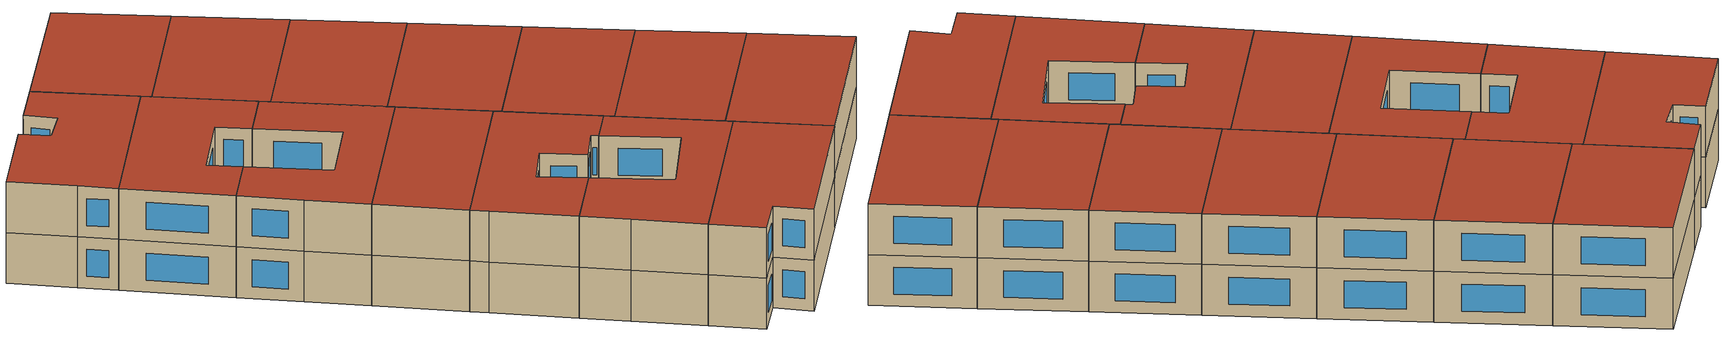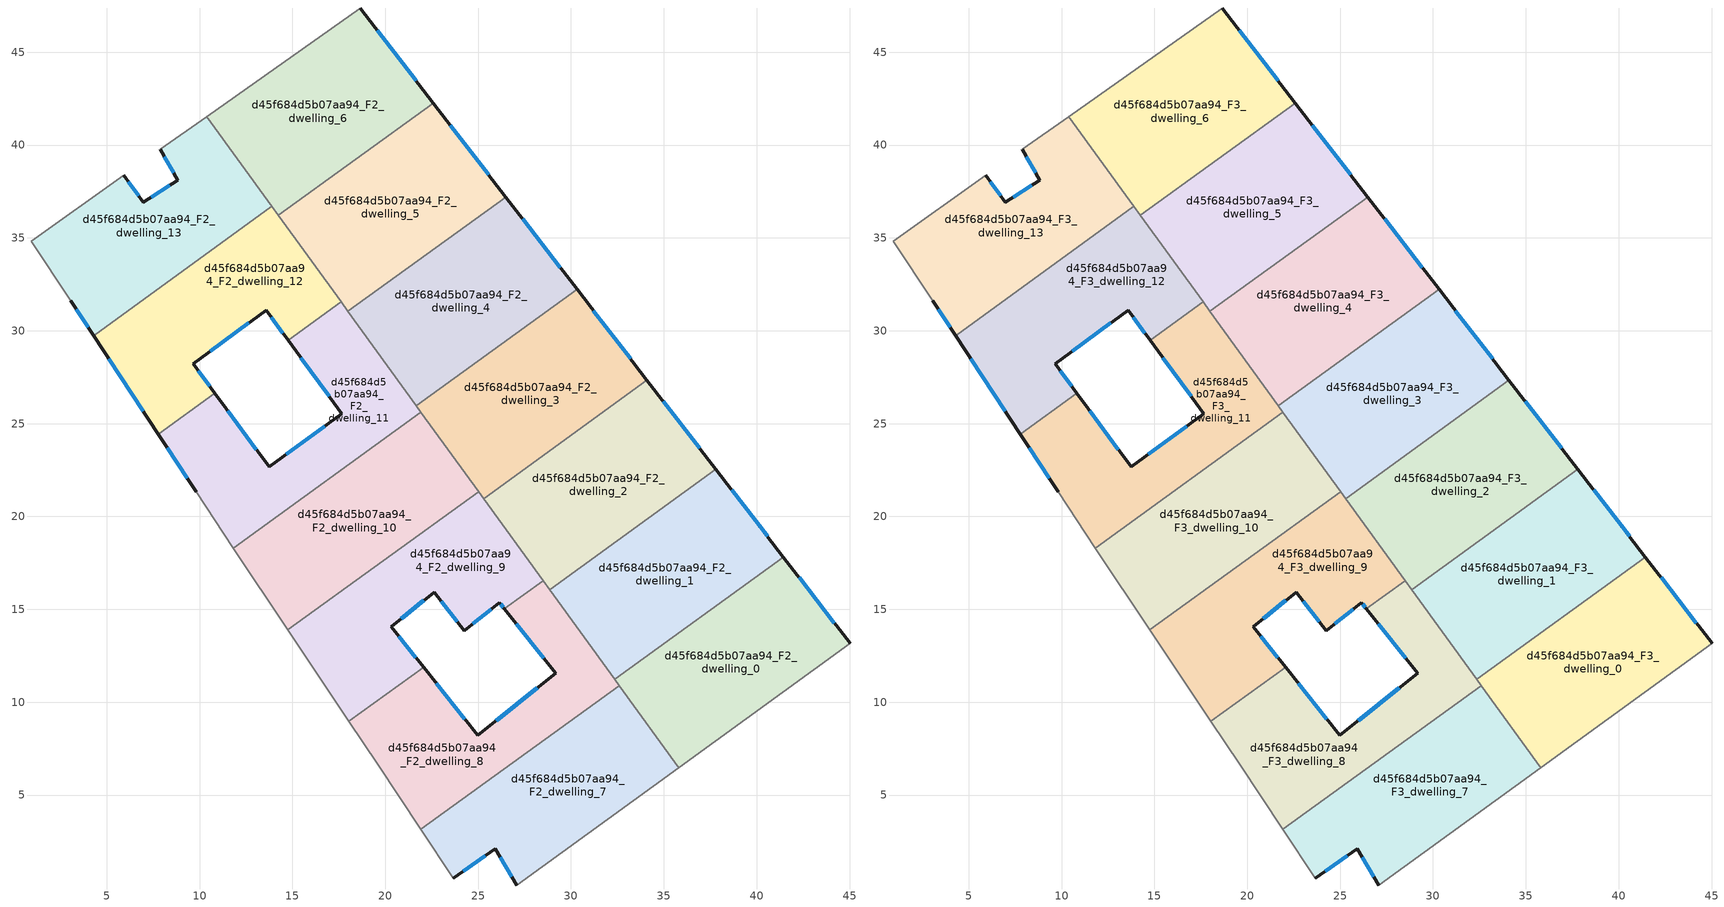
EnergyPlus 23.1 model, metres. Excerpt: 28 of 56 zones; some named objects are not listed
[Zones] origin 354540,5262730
d45f684d5b07aa94_F2_dwelling_0
 floor to d45f684d5b07aa94_F1_dwelling_0 (EU_floor_Construction): 41.44,17.82 45.03,13.16 35.79,6.47 32.35,11.23 z6
 wall outside (EU_wall_Construction): 45.03,13.16 41.44,17.82 z6:9
 wall to d45f684d5b07aa94_F2_dwelling_1 (EU_wall_Construction): 41.44,17.82 32.35,11.23 z6:9
 wall adiabatic (EU_wall_Construction): 35.79,6.47 45.03,13.16 z6:9
 wall to d45f684d5b07aa94_F2_dwelling_7 (EU_wall_Construction): 32.59,10.89 35.79,6.47 z6:9
 wall to d45f684d5b07aa94_F2_dwelling_8 (EU_wall_Construction): 32.35,11.23 32.59,10.89 z6:9
 window (EU_Window_Construction): 44.19,14.26 42.29,16.72 z6.7:8.3
d45f684d5b07aa94_F2_dwelling_1
 floor to d45f684d5b07aa94_F1_dwelling_1 (EU_floor_Construction): 37.8,22.54 41.44,17.82 32.35,11.23 28.85,16.06 z6
 wall outside (EU_wall_Construction): 41.44,17.82 37.8,22.54 z6:9
 wall to d45f684d5b07aa94_F2_dwelling_2 (EU_wall_Construction): 37.8,22.54 28.85,16.06 z6:9
 wall to d45f684d5b07aa94_F2_dwelling_8 (EU_wall_Construction): 28.85,16.06 32.35,11.23 z6:9
 window (EU_Window_Construction): 40.59,18.92 38.65,21.43 z6.7:8.3
d45f684d5b07aa94_F2_dwelling_10
 floor to d45f684d5b07aa94_F1_dwelling_10 (EU_floor_Construction): 21.92,25.61 25.02,21.34 14.75,13.89 11.82,18.29 z6
 wall to d45f684d5b07aa94_F2_dwelling_9 (EU_wall_Construction): 14.75,13.89 25.02,21.34 z6:9
 wall adiabatic (EU_wall_Construction): 11.82,18.29 14.75,13.89 z6:9
 wall to d45f684d5b07aa94_F2_dwelling_11 (EU_wall_Construction): 21.92,25.61 11.82,18.29 z6:9
 wall to d45f684d5b07aa94_F2_dwelling_3 (EU_wall_Construction): 25.02,21.34 21.92,25.61 z6:9
d45f684d5b07aa94_F2_dwelling_11
 floor to d45f684d5b07aa94_F1_dwelling_11 (EU_floor_Construction): 17.62,31.55 21.92,25.61 11.82,18.29 9.81,21.32 7.78,24.42 10.83,26.63 13.74,22.67 17.67,25.54 14.77,29.49 z6
 wall outside (EU_wall_Construction): 14.77,29.49 17.67,25.54 13.74,22.67 10.83,26.63 / 7.78,24.42 9.81,21.32 z6:9
 wall to d45f684d5b07aa94_F2_dwelling_12 (EU_wall_Construction): 17.62,31.55 14.77,29.49 / 10.83,26.63 7.78,24.42 z6:9
 wall adiabatic (EU_wall_Construction): 9.81,21.32 11.82,18.29 z6:9
 wall to d45f684d5b07aa94_F2_dwelling_4 (EU_wall_Construction): 21.67,25.96 17.99,31.04 z6:9
 wall to d45f684d5b07aa94_F2_dwelling_3 (EU_wall_Construction): 21.92,25.61 21.67,25.96 z6:9
 wall to d45f684d5b07aa94_F2_dwelling_5 (EU_wall_Construction): 17.99,31.04 17.62,31.55 z6:9
 window (EU_Window_Construction): 13.06,23.6 11.51,25.7 / 16.75,24.87 14.66,23.35 / 15.45,28.56 16.99,26.47 / 8.26,23.69 9.33,22.05 z6.7:8.3
d45f684d5b07aa94_F2_dwelling_12
 floor to d45f684d5b07aa94_F1_dwelling_12 (EU_floor_Construction): 13.9,36.69 17.62,31.55 14.77,29.49 13.58,31.1 9.65,28.23 10.83,26.63 7.78,24.42 4.3,29.74 z6
 wall outside (EU_wall_Construction): 10.83,26.63 9.65,28.23 13.58,31.1 14.77,29.49 / 4.3,29.74 7.78,24.42 z6:9
 wall to d45f684d5b07aa94_F2_dwelling_13 (EU_wall_Construction): 13.9,36.69 4.3,29.74 z6:9
 wall to d45f684d5b07aa94_F2_dwelling_5 (EU_wall_Construction): 17.62,31.55 14.24,36.22 z6:9
 wall to d45f684d5b07aa94_F2_dwelling_6 (EU_wall_Construction): 14.24,36.22 13.9,36.69 z6:9
 window (EU_Window_Construction): 13.86,30.72 14.49,29.87 / 10.57,28.91 12.66,30.43 / 10.55,27.01 9.93,27.86 / 5.12,28.49 6.96,25.67 z6.7:8.3
d45f684d5b07aa94_F2_dwelling_13
 floor to d45f684d5b07aa94_F1_dwelling_13 (EU_floor_Construction): 10.39,41.53 13.9,36.69 4.3,29.74 3.07,31.61 0.94,34.82 5.92,38.37 6.96,36.92 8.82,38.12 7.89,39.76 z6
 wall outside (EU_wall_Construction): 7.89,39.76 8.82,38.12 6.96,36.92 5.92,38.37 / 3.07,31.61 4.3,29.74 z6:9
 wall adiabatic (EU_wall_Construction): 10.39,41.53 7.89,39.76 / 5.92,38.37 0.94,34.82 3.07,31.61 z6:9
 wall to d45f684d5b07aa94_F2_dwelling_6 (EU_wall_Construction): 13.9,36.69 10.39,41.53 z6:9
 window (EU_Window_Construction): 6.71,37.26 6.17,38.03 / 8.38,37.83 7.39,37.2 / 8.11,39.38 8.6,38.5 / 3.36,31.17 4.01,30.18 z6.7:8.3
d45f684d5b07aa94_F2_dwelling_2
 floor to d45f684d5b07aa94_F1_dwelling_2 (EU_floor_Construction): 34.09,27.34 37.8,22.54 28.85,16.06 25.29,20.97 z6
 wall outside (EU_wall_Construction): 37.8,22.54 34.09,27.34 z6:9
 wall to d45f684d5b07aa94_F2_dwelling_3 (EU_wall_Construction): 34.09,27.34 25.29,20.97 z6:9
 wall to d45f684d5b07aa94_F2_dwelling_9 (EU_wall_Construction): 25.29,20.97 28.5,16.54 z6:9
 wall to d45f684d5b07aa94_F2_dwelling_8 (EU_wall_Construction): 28.5,16.54 28.85,16.06 z6:9
 window (EU_Window_Construction): 36.93,23.67 34.96,26.22 z6.7:8.3
d45f684d5b07aa94_F2_dwelling_3
 floor to d45f684d5b07aa94_F1_dwelling_3 (EU_floor_Construction): 30.33,32.23 34.09,27.34 25.29,20.97 21.67,25.96 z6
 wall outside (EU_wall_Construction): 34.09,27.34 30.33,32.23 z6:9
 wall to d45f684d5b07aa94_F2_dwelling_4 (EU_wall_Construction): 30.33,32.23 21.67,25.96 z6:9
 wall to d45f684d5b07aa94_F2_dwelling_9 (EU_wall_Construction): 25.02,21.34 25.29,20.97 z6:9
 window (EU_Window_Construction): 33.21,28.49 31.21,31.08 z6.7:8.3
d45f684d5b07aa94_F2_dwelling_4
 floor to d45f684d5b07aa94_F1_dwelling_4 (EU_floor_Construction): 26.49,37.2 30.33,32.23 21.67,25.96 17.99,31.04 z6
 wall outside (EU_wall_Construction): 30.33,32.23 26.49,37.2 z6:9
 wall to d45f684d5b07aa94_F2_dwelling_5 (EU_wall_Construction): 26.49,37.2 17.99,31.04 z6:9
 window (EU_Window_Construction): 29.42,33.4 27.39,36.03 z6.7:8.3
d45f684d5b07aa94_F2_dwelling_5
 floor to d45f684d5b07aa94_F1_dwelling_5 (EU_floor_Construction): 22.59,42.26 26.49,37.2 17.99,31.04 14.24,36.22 z6
 wall outside (EU_wall_Construction): 26.49,37.2 22.59,42.26 z6:9
 wall to d45f684d5b07aa94_F2_dwelling_6 (EU_wall_Construction): 22.59,42.26 14.24,36.22 z6:9
 window (EU_Window_Construction): 25.57,38.39 23.5,41.07 z6.7:8.3
d45f684d5b07aa94_F2_dwelling_6
 floor to d45f684d5b07aa94_F1_dwelling_6 (EU_floor_Construction): 18.64,47.38 22.59,42.26 14.24,36.22 10.39,41.53 z6
 wall outside (EU_wall_Construction): 22.59,42.26 18.64,47.38 z6:9
 wall adiabatic (EU_wall_Construction): 18.64,47.38 10.39,41.53 z6:9
 window (EU_Window_Construction): 21.66,43.46 19.57,46.18 z6.7:8.3
d45f684d5b07aa94_F2_dwelling_7
 floor to d45f684d5b07aa94_F1_dwelling_7 (EU_floor_Construction): 32.59,10.89 35.79,6.47 27.07,0.16 25.92,2.1 23.66,0.52 21.91,3.16 z6
 wall outside (EU_wall_Construction): 23.66,0.52 25.92,2.1 27.07,0.16 z6:9
 wall adiabatic (EU_wall_Construction): 27.07,0.16 35.79,6.47 / 21.91,3.16 23.66,0.52 z6:9
 wall to d45f684d5b07aa94_F2_dwelling_8 (EU_wall_Construction): 32.59,10.89 21.91,3.16 z6:9
 window (EU_Window_Construction): 26.19,1.64 26.8,0.61 / 24.19,0.89 25.39,1.73 z6.7:8.3
d45f684d5b07aa94_F2_dwelling_8
 floor to d45f684d5b07aa94_F1_dwelling_8 (EU_floor_Construction): 28.5,16.54 32.59,10.89 21.91,3.16 19.6,6.65 18.05,8.96 22.06,11.88 24.98,8.22 29.18,11.56 26.41,15.03 z6
 wall outside (EU_wall_Construction): 26.41,15.03 29.18,11.56 24.98,8.22 22.06,11.88 z6:9
 wall to d45f684d5b07aa94_F2_dwelling_9 (EU_wall_Construction): 28.5,16.54 26.41,15.03 / 22.06,11.88 18.05,8.96 z6:9
 wall adiabatic (EU_wall_Construction): 18.05,8.96 19.6,6.65 21.91,3.16 z6:9
 window (EU_Window_Construction): 24.29,9.08 22.75,11.02 / 28.19,10.77 25.96,9.01 / 27.06,14.21 28.53,12.37 z6.7:8.3
d45f684d5b07aa94_F2_dwelling_9
 floor to d45f684d5b07aa94_F1_dwelling_9 (EU_floor_Construction): 25.02,21.34 28.5,16.54 26.41,15.03 26.15,15.36 24.26,13.86 22.63,15.91 20.31,14.07 22.06,11.88 18.05,8.96 15.34,13 14.75,13.89 z6
 wall outside (EU_wall_Construction): 22.06,11.88 20.31,14.07 22.63,15.91 24.26,13.86 26.15,15.36 26.41,15.03 z6:9
 wall adiabatic (EU_wall_Construction): 14.75,13.89 15.34,13 18.05,8.96 z6:9
 window (EU_Window_Construction): 26.21,15.28 26.35,15.1 / 24.7,14.21 25.7,15 / 23.01,15.43 23.87,14.34 / 20.86,14.5 22.08,15.48 / 21.65,12.39 20.72,13.55 z6.7:8.3
d45f684d5b07aa94_F3_dwelling_0
 floor to d45f684d5b07aa94_F2_dwelling_0 (EU_floor_Construction): 41.44,17.82 45.03,13.16 35.79,6.47 32.35,11.23 z9
 wall outside (EU_wall_Construction): 45.03,13.16 41.44,17.82 z9:12
 wall to d45f684d5b07aa94_F3_dwelling_1 (EU_wall_Construction): 41.44,17.82 32.35,11.23 z9:12
 wall adiabatic (EU_wall_Construction): 35.79,6.47 45.03,13.16 z9:12
 wall to d45f684d5b07aa94_F3_dwelling_7 (EU_wall_Construction): 32.59,10.89 35.79,6.47 z9:12
 wall to d45f684d5b07aa94_F3_dwelling_8 (EU_wall_Construction): 32.35,11.23 32.59,10.89 z9:12
 window (EU_Window_Construction): 44.19,14.26 42.29,16.72 z9.7:11.3
 roof outside (EU_roof_Construction): 45.03,13.16 41.44,17.82 32.35,11.23 35.79,6.47 z12
d45f684d5b07aa94_F3_dwelling_1
 floor to d45f684d5b07aa94_F2_dwelling_1 (EU_floor_Construction): 37.8,22.54 41.44,17.82 32.35,11.23 28.85,16.06 z9
 wall outside (EU_wall_Construction): 41.44,17.82 37.8,22.54 z9:12
 wall to d45f684d5b07aa94_F3_dwelling_2 (EU_wall_Construction): 37.8,22.54 28.85,16.06 z9:12
 wall to d45f684d5b07aa94_F3_dwelling_8 (EU_wall_Construction): 28.85,16.06 32.35,11.23 z9:12
 window (EU_Window_Construction): 40.59,18.92 38.65,21.43 z9.7:11.3
 roof outside (EU_roof_Construction): 41.44,17.82 37.8,22.54 28.85,16.06 32.35,11.23 z12
d45f684d5b07aa94_F3_dwelling_10
 floor to d45f684d5b07aa94_F2_dwelling_10 (EU_floor_Construction): 21.92,25.61 25.02,21.34 14.75,13.89 11.82,18.29 z9
 wall to d45f684d5b07aa94_F3_dwelling_9 (EU_wall_Construction): 14.75,13.89 25.02,21.34 z9:12
 wall adiabatic (EU_wall_Construction): 11.82,18.29 14.75,13.89 z9:12
 wall to d45f684d5b07aa94_F3_dwelling_11 (EU_wall_Construction): 21.92,25.61 11.82,18.29 z9:12
 wall to d45f684d5b07aa94_F3_dwelling_3 (EU_wall_Construction): 25.02,21.34 21.92,25.61 z9:12
 roof outside (EU_roof_Construction): 25.02,21.34 21.92,25.61 11.82,18.29 14.75,13.89 z12
d45f684d5b07aa94_F3_dwelling_11
 floor to d45f684d5b07aa94_F2_dwelling_11 (EU_floor_Construction): 17.62,31.55 21.92,25.61 11.82,18.29 9.81,21.32 7.78,24.42 10.83,26.63 13.74,22.67 17.67,25.54 14.77,29.49 z9
 wall outside (EU_wall_Construction): 14.77,29.49 17.67,25.54 13.74,22.67 10.83,26.63 / 7.78,24.42 9.81,21.32 z9:12
 wall to d45f684d5b07aa94_F3_dwelling_12 (EU_wall_Construction): 17.62,31.55 14.77,29.49 / 10.83,26.63 7.78,24.42 z9:12
 wall adiabatic (EU_wall_Construction): 9.81,21.32 11.82,18.29 z9:12
 wall to d45f684d5b07aa94_F3_dwelling_4 (EU_wall_Construction): 21.67,25.96 17.99,31.04 z9:12
 wall to d45f684d5b07aa94_F3_dwelling_3 (EU_wall_Construction): 21.92,25.61 21.67,25.96 z9:12
 wall to d45f684d5b07aa94_F3_dwelling_5 (EU_wall_Construction): 17.99,31.04 17.62,31.55 z9:12
 window (EU_Window_Construction): 13.06,23.6 11.51,25.7 / 16.75,24.87 14.66,23.35 / 15.45,28.56 16.99,26.47 / 8.26,23.69 9.33,22.05 z9.7:11.3
 roof outside (EU_roof_Construction): 21.92,25.61 17.62,31.55 14.77,29.49 17.67,25.54 13.74,22.67 10.83,26.63 7.78,24.42 9.81,21.32 11.82,18.29 z12
d45f684d5b07aa94_F3_dwelling_12
 floor to d45f684d5b07aa94_F2_dwelling_12 (EU_floor_Construction): 13.9,36.69 17.62,31.55 14.77,29.49 13.58,31.1 9.65,28.23 10.83,26.63 7.78,24.42 4.3,29.74 z9
 wall outside (EU_wall_Construction): 10.83,26.63 9.65,28.23 13.58,31.1 14.77,29.49 / 4.3,29.74 7.78,24.42 z9:12
 wall to d45f684d5b07aa94_F3_dwelling_13 (EU_wall_Construction): 13.9,36.69 4.3,29.74 z9:12
 wall to d45f684d5b07aa94_F3_dwelling_5 (EU_wall_Construction): 17.62,31.55 14.24,36.22 z9:12
 wall to d45f684d5b07aa94_F3_dwelling_6 (EU_wall_Construction): 14.24,36.22 13.9,36.69 z9:12
 window (EU_Window_Construction): 13.86,30.72 14.49,29.87 / 10.57,28.91 12.66,30.43 / 10.55,27.01 9.93,27.86 / 5.12,28.49 6.96,25.67 z9.7:11.3
 roof outside (EU_roof_Construction): 14.77,29.49 17.62,31.55 13.9,36.69 4.3,29.74 7.78,24.42 10.83,26.63 9.65,28.23 13.58,31.1 z12
d45f684d5b07aa94_F3_dwelling_13
 floor to d45f684d5b07aa94_F2_dwelling_13 (EU_floor_Construction): 10.39,41.53 13.9,36.69 4.3,29.74 3.07,31.61 0.94,34.82 5.92,38.37 6.96,36.92 8.82,38.12 7.89,39.76 z9
 wall outside (EU_wall_Construction): 7.89,39.76 8.82,38.12 6.96,36.92 5.92,38.37 / 3.07,31.61 4.3,29.74 z9:12
 wall adiabatic (EU_wall_Construction): 10.39,41.53 7.89,39.76 / 5.92,38.37 0.94,34.82 3.07,31.61 z9:12
 wall to d45f684d5b07aa94_F3_dwelling_6 (EU_wall_Construction): 13.9,36.69 10.39,41.53 z9:12
 window (EU_Window_Construction): 6.71,37.26 6.17,38.03 / 8.38,37.83 7.39,37.2 / 8.11,39.38 8.6,38.5 / 3.36,31.17 4.01,30.18 z9.7:11.3
 roof outside (EU_roof_Construction): 13.9,36.69 10.39,41.53 7.89,39.76 8.82,38.12 6.96,36.92 5.92,38.37 0.94,34.82 3.07,31.61 4.3,29.74 z12
d45f684d5b07aa94_F3_dwelling_2
 floor to d45f684d5b07aa94_F2_dwelling_2 (EU_floor_Construction): 34.09,27.34 37.8,22.54 28.85,16.06 25.29,20.97 z9
 wall outside (EU_wall_Construction): 37.8,22.54 34.09,27.34 z9:12
 wall to d45f684d5b07aa94_F3_dwelling_3 (EU_wall_Construction): 34.09,27.34 25.29,20.97 z9:12
 wall to d45f684d5b07aa94_F3_dwelling_9 (EU_wall_Construction): 25.29,20.97 28.5,16.54 z9:12
 wall to d45f684d5b07aa94_F3_dwelling_8 (EU_wall_Construction): 28.5,16.54 28.85,16.06 z9:12
 window (EU_Window_Construction): 36.93,23.67 34.96,26.22 z9.7:11.3
 roof outside (EU_roof_Construction): 37.8,22.54 34.09,27.34 25.29,20.97 28.85,16.06 z12
d45f684d5b07aa94_F3_dwelling_3
 floor to d45f684d5b07aa94_F2_dwelling_3 (EU_floor_Construction): 30.33,32.23 34.09,27.34 25.29,20.97 21.67,25.96 z9
 wall outside (EU_wall_Construction): 34.09,27.34 30.33,32.23 z9:12
 wall to d45f684d5b07aa94_F3_dwelling_4 (EU_wall_Construction): 30.33,32.23 21.67,25.96 z9:12
 wall to d45f684d5b07aa94_F3_dwelling_9 (EU_wall_Construction): 25.02,21.34 25.29,20.97 z9:12
 window (EU_Window_Construction): 33.21,28.49 31.21,31.08 z9.7:11.3
 roof outside (EU_roof_Construction): 34.09,27.34 30.33,32.23 21.67,25.96 25.29,20.97 z12
d45f684d5b07aa94_F3_dwelling_4
 floor to d45f684d5b07aa94_F2_dwelling_4 (EU_floor_Construction): 26.49,37.2 30.33,32.23 21.67,25.96 17.99,31.04 z9
 wall outside (EU_wall_Construction): 30.33,32.23 26.49,37.2 z9:12
 wall to d45f684d5b07aa94_F3_dwelling_5 (EU_wall_Construction): 26.49,37.2 17.99,31.04 z9:12
 window (EU_Window_Construction): 29.42,33.4 27.39,36.03 z9.7:11.3
 roof outside (EU_roof_Construction): 30.33,32.23 26.49,37.2 17.99,31.04 21.67,25.96 z12
d45f684d5b07aa94_F3_dwelling_5
 floor to d45f684d5b07aa94_F2_dwelling_5 (EU_floor_Construction): 22.59,42.26 26.49,37.2 17.99,31.04 14.24,36.22 z9
 wall outside (EU_wall_Construction): 26.49,37.2 22.59,42.26 z9:12
 wall to d45f684d5b07aa94_F3_dwelling_6 (EU_wall_Construction): 22.59,42.26 14.24,36.22 z9:12
 window (EU_Window_Construction): 25.57,38.39 23.5,41.07 z9.7:11.3
 roof outside (EU_roof_Construction): 26.49,37.2 22.59,42.26 14.24,36.22 17.99,31.04 z12
d45f684d5b07aa94_F3_dwelling_6
 floor to d45f684d5b07aa94_F2_dwelling_6 (EU_floor_Construction): 18.64,47.38 22.59,42.26 14.24,36.22 10.39,41.53 z9
 wall outside (EU_wall_Construction): 22.59,42.26 18.64,47.38 z9:12
 wall adiabatic (EU_wall_Construction): 18.64,47.38 10.39,41.53 z9:12
 window (EU_Window_Construction): 21.66,43.46 19.57,46.18 z9.7:11.3
 roof outside (EU_roof_Construction): 22.59,42.26 18.64,47.38 10.39,41.53 14.24,36.22 z12
d45f684d5b07aa94_F3_dwelling_7
 floor to d45f684d5b07aa94_F2_dwelling_7 (EU_floor_Construction): 32.59,10.89 35.79,6.47 27.07,0.16 25.92,2.1 23.66,0.52 21.91,3.16 z9
 wall outside (EU_wall_Construction): 23.66,0.52 25.92,2.1 27.07,0.16 z9:12
 wall adiabatic (EU_wall_Construction): 27.07,0.16 35.79,6.47 / 21.91,3.16 23.66,0.52 z9:12
 wall to d45f684d5b07aa94_F3_dwelling_8 (EU_wall_Construction): 32.59,10.89 21.91,3.16 z9:12
 window (EU_Window_Construction): 26.19,1.64 26.8,0.61 / 24.19,0.89 25.39,1.73 z9.7:11.3
 roof outside (EU_roof_Construction): 35.79,6.47 32.59,10.89 21.91,3.16 23.66,0.52 25.92,2.1 27.07,0.16 z12
d45f684d5b07aa94_F3_dwelling_8
 floor to d45f684d5b07aa94_F2_dwelling_8 (EU_floor_Construction): 28.5,16.54 32.59,10.89 21.91,3.16 19.6,6.65 18.05,8.96 22.06,11.88 24.98,8.22 29.18,11.56 26.41,15.03 z9
 wall outside (EU_wall_Construction): 26.41,15.03 29.18,11.56 24.98,8.22 22.06,11.88 z9:12
 wall to d45f684d5b07aa94_F3_dwelling_9 (EU_wall_Construction): 28.5,16.54 26.41,15.03 / 22.06,11.88 18.05,8.96 z9:12
 wall adiabatic (EU_wall_Construction): 18.05,8.96 19.6,6.65 21.91,3.16 z9:12
 window (EU_Window_Construction): 24.29,9.08 22.75,11.02 / 28.19,10.77 25.96,9.01 / 27.06,14.21 28.53,12.37 z9.7:11.3
 roof outside (EU_roof_Construction): 32.59,10.89 28.5,16.54 26.41,15.03 29.18,11.56 24.98,8.22 22.06,11.88 18.05,8.96 19.6,6.65 21.91,3.16 z12
d45f684d5b07aa94_F3_dwelling_9
 floor to d45f684d5b07aa94_F2_dwelling_9 (EU_floor_Construction): 25.02,21.34 28.5,16.54 26.41,15.03 26.15,15.36 24.26,13.86 22.63,15.91 20.31,14.07 22.06,11.88 18.05,8.96 15.34,13 14.75,13.89 z9
 wall outside (EU_wall_Construction): 22.06,11.88 20.31,14.07 22.63,15.91 24.26,13.86 26.15,15.36 26.41,15.03 z9:12
 wall adiabatic (EU_wall_Construction): 14.75,13.89 15.34,13 18.05,8.96 z9:12
 window (EU_Window_Construction): 26.21,15.28 26.35,15.1 / 24.7,14.21 25.7,15 / 23.01,15.43 23.87,14.34 / 20.86,14.5 22.08,15.48 / 21.65,12.39 20.72,13.55 z9.7:11.3
 roof outside (EU_roof_Construction): 26.41,15.03 28.5,16.54 25.02,21.34 14.75,13.89 15.34,13 18.05,8.96 22.06,11.88 20.31,14.07 22.63,15.91 24.26,13.86 26.15,15.36 z12
[Building]
EU S2 Campaign: North Axis=0; Terrain=City; Solar Distribution=FullExterior
[Site:Location]
Budapest.Ferenc.Liszt.Intl.AP: Latitude=47.437; Longitude=19.256; Time Zone=1; Elevation=185
[SizingPeriod:WeatherFileDays]
AnnualSizingPeriod: Begin Month=1; Begin Day of Month=1; End Month=12; End Day of Month=31; Day of Week for Start Day=Monday; Use Weather File Daylight Saving Period=No; Use Weather File Rain and Snow Indicators=No
[MATERIAL]
EU_InternalMass_Material: Roughness=MediumRough; Thickness=0.1; Conductivity=1; Density=1800; Specific Heat=900; Thermal Absorptance=0.9; Solar Absorptance=0.7; Visible Absorptance=0.7
[MATERIAL:NOMASS] Roughness=MediumRough; Thermal Absorptance=0.9; Solar Absorptance=0.7; Visible Absorptance=0.7
Name | Thermal Resistance
EU_wall_NoMass | 0.832559
EU_roof_NoMass | 1.39638
EU_floor_NoMass | 0.872794
[WINDOWMATERIAL:SIMPLEGLAZINGSYSTEM]
EU_Window_SimpleGlazing: UFactor=2.79869; Solar Heat Gain Coefficient=0.75; Visible Transmittance=0.75
[CONSTRUCTION]
EU_wall_Construction: EU_wall_NoMass
EU_roof_Construction: EU_roof_NoMass
EU_floor_Construction: EU_floor_NoMass
EU_Window_Construction: EU_Window_SimpleGlazing
EU_InternalMass_Construction: EU_InternalMass_Material
[ZONE] Type=1; Multiplier=1; Ceiling Height=autocalculate; Floor Area=autocalculate; Part of Total Floor Area=Yes
Name | Volume
d45f684d5b07aa94_F2_dwelling_0; d45f684d5b07aa94_F3_dwelling_0; d45f684d5b07aa94_F2_dwelling_4; d45f684d5b07aa94_F3_dwelling_4 | 199.387
d45f684d5b07aa94_F2_dwelling_1; d45f684d5b07aa94_F3_dwelling_1 | 199.411
d45f684d5b07aa94_F2_dwelling_10; d45f684d5b07aa94_F3_dwelling_10 | 199.433
d45f684d5b07aa94_F2_dwelling_11; d45f684d5b07aa94_F3_dwelling_11 | 199.389
d45f684d5b07aa94_F2_dwelling_12; d45f684d5b07aa94_F3_dwelling_12; d45f684d5b07aa94_F2_dwelling_13; d45f684d5b07aa94_F3_dwelling_13 | 199.399
d45f684d5b07aa94_F2_dwelling_2; d45f684d5b07aa94_F3_dwelling_2 | 199.4
d45f684d5b07aa94_F2_dwelling_3; d45f684d5b07aa94_F3_dwelling_3 | 199.394
d45f684d5b07aa94_F2_dwelling_5; d45f684d5b07aa94_F3_dwelling_5 | 199.382
d45f684d5b07aa94_F2_dwelling_6; d45f684d5b07aa94_F3_dwelling_6 | 199.41
d45f684d5b07aa94_F2_dwelling_7; d45f684d5b07aa94_F3_dwelling_7 | 199.397
d45f684d5b07aa94_F2_dwelling_8; d45f684d5b07aa94_F3_dwelling_8 | 199.412
d45f684d5b07aa94_F2_dwelling_9; d45f684d5b07aa94_F3_dwelling_9 | 199.393
[INTERNALMASS] Construction=EU_InternalMass_Construction
Name | Zone or ZoneList | Surface Area
d45f684d5b07aa94_F2_dwelling_0_EU_InternalMass | d45f684d5b07aa94_F2_dwelling_0 | 66.4622
d45f684d5b07aa94_F2_dwelling_1_EU_InternalMass | d45f684d5b07aa94_F2_dwelling_1 | 66.4704
d45f684d5b07aa94_F2_dwelling_2_EU_InternalMass | d45f684d5b07aa94_F2_dwelling_2 | 66.4665
d45f684d5b07aa94_F2_dwelling_3_EU_InternalMass | d45f684d5b07aa94_F2_dwelling_3 | 66.4646
d45f684d5b07aa94_F2_dwelling_4_EU_InternalMass | d45f684d5b07aa94_F2_dwelling_4 | 66.4626
d45f684d5b07aa94_F2_dwelling_5_EU_InternalMass | d45f684d5b07aa94_F2_dwelling_5 | 66.4608
d45f684d5b07aa94_F2_dwelling_6_EU_InternalMass | d45f684d5b07aa94_F2_dwelling_6 | 66.4697
d45f684d5b07aa94_F2_dwelling_7_EU_InternalMass | d45f684d5b07aa94_F2_dwelling_7 | 66.4658
d45f684d5b07aa94_F2_dwelling_8_EU_InternalMass | d45f684d5b07aa94_F2_dwelling_8 | 66.4706
d45f684d5b07aa94_F2_dwelling_9_EU_InternalMass | d45f684d5b07aa94_F2_dwelling_9 | 66.4646
d45f684d5b07aa94_F2_dwelling_10_EU_InternalMass | d45f684d5b07aa94_F2_dwelling_10 | 66.4775
d45f684d5b07aa94_F2_dwelling_11_EU_InternalMass | d45f684d5b07aa94_F2_dwelling_11 | 66.463
d45f684d5b07aa94_F2_dwelling_12_EU_InternalMass | d45f684d5b07aa94_F2_dwelling_12 | 66.4663
d45f684d5b07aa94_F2_dwelling_13_EU_InternalMass | d45f684d5b07aa94_F2_dwelling_13 | 66.4664
d45f684d5b07aa94_F3_dwelling_0_EU_InternalMass | d45f684d5b07aa94_F3_dwelling_0 | 66.4622
d45f684d5b07aa94_F3_dwelling_1_EU_InternalMass | d45f684d5b07aa94_F3_dwelling_1 | 66.4704
d45f684d5b07aa94_F3_dwelling_2_EU_InternalMass | d45f684d5b07aa94_F3_dwelling_2 | 66.4665
d45f684d5b07aa94_F3_dwelling_3_EU_InternalMass | d45f684d5b07aa94_F3_dwelling_3 | 66.4646
d45f684d5b07aa94_F3_dwelling_4_EU_InternalMass | d45f684d5b07aa94_F3_dwelling_4 | 66.4626
d45f684d5b07aa94_F3_dwelling_5_EU_InternalMass | d45f684d5b07aa94_F3_dwelling_5 | 66.4608
d45f684d5b07aa94_F3_dwelling_6_EU_InternalMass | d45f684d5b07aa94_F3_dwelling_6 | 66.4697
d45f684d5b07aa94_F3_dwelling_7_EU_InternalMass | d45f684d5b07aa94_F3_dwelling_7 | 66.4658
d45f684d5b07aa94_F3_dwelling_8_EU_InternalMass | d45f684d5b07aa94_F3_dwelling_8 | 66.4706
d45f684d5b07aa94_F3_dwelling_9_EU_InternalMass | d45f684d5b07aa94_F3_dwelling_9 | 66.4646
d45f684d5b07aa94_F3_dwelling_10_EU_InternalMass | d45f684d5b07aa94_F3_dwelling_10 | 66.4775
d45f684d5b07aa94_F3_dwelling_11_EU_InternalMass | d45f684d5b07aa94_F3_dwelling_11 | 66.463
d45f684d5b07aa94_F3_dwelling_12_EU_InternalMass | d45f684d5b07aa94_F3_dwelling_12 | 66.4663
d45f684d5b07aa94_F3_dwelling_13_EU_InternalMass | d45f684d5b07aa94_F3_dwelling_13 | 66.4664
[OTHEREQUIPMENT] Fuel Type=Electricity; Design Level Calculation Method=Watts/Area; Power per Zone Floor Area=1; Fraction Latent=0; Fraction Radiant=0; Fraction Lost=0; Carbon Dioxide Generation Rate=0; EndUse Subcategory=EU_Step8_InternalGains
Name | Zone or ZoneList or Space or SpaceList | Schedule
EU_Step8_InternalGain_d45f684d5b07aa94_F2_dwelling_0_f000 | d45f684d5b07aa94_F2_dwelling_0 | EU_Step8_GainSchedule_d45f684d5b07aa94_F2_dwelling_0_f000
EU_Step8_InternalGain_d45f684d5b07aa94_F2_dwelling_1_f000 | d45f684d5b07aa94_F2_dwelling_1 | EU_Step8_GainSchedule_d45f684d5b07aa94_F2_dwelling_1_f000
EU_Step8_InternalGain_d45f684d5b07aa94_F2_dwelling_2_f000 | d45f684d5b07aa94_F2_dwelling_2 | EU_Step8_GainSchedule_d45f684d5b07aa94_F2_dwelling_2_f000
EU_Step8_InternalGain_d45f684d5b07aa94_F2_dwelling_3_f000 | d45f684d5b07aa94_F2_dwelling_3 | EU_Step8_GainSchedule_d45f684d5b07aa94_F2_dwelling_3_f000
EU_Step8_InternalGain_d45f684d5b07aa94_F2_dwelling_4_f000 | d45f684d5b07aa94_F2_dwelling_4 | EU_Step8_GainSchedule_d45f684d5b07aa94_F2_dwelling_4_f000
EU_Step8_InternalGain_d45f684d5b07aa94_F2_dwelling_5_f000 | d45f684d5b07aa94_F2_dwelling_5 | EU_Step8_GainSchedule_d45f684d5b07aa94_F2_dwelling_5_f000
EU_Step8_InternalGain_d45f684d5b07aa94_F2_dwelling_6_f000 | d45f684d5b07aa94_F2_dwelling_6 | EU_Step8_GainSchedule_d45f684d5b07aa94_F2_dwelling_6_f000
EU_Step8_InternalGain_d45f684d5b07aa94_F2_dwelling_7_f000 | d45f684d5b07aa94_F2_dwelling_7 | EU_Step8_GainSchedule_d45f684d5b07aa94_F2_dwelling_7_f000
EU_Step8_InternalGain_d45f684d5b07aa94_F2_dwelling_8_f000 | d45f684d5b07aa94_F2_dwelling_8 | EU_Step8_GainSchedule_d45f684d5b07aa94_F2_dwelling_8_f000
EU_Step8_InternalGain_d45f684d5b07aa94_F2_dwelling_9_f000 | d45f684d5b07aa94_F2_dwelling_9 | EU_Step8_GainSchedule_d45f684d5b07aa94_F2_dwelling_9_f000
EU_Step8_InternalGain_d45f684d5b07aa94_F2_dwelling_10_f000 | d45f684d5b07aa94_F2_dwelling_10 | EU_Step8_GainSchedule_d45f684d5b07aa94_F2_dwelling_10_f000
EU_Step8_InternalGain_d45f684d5b07aa94_F2_dwelling_11_f000 | d45f684d5b07aa94_F2_dwelling_11 | EU_Step8_GainSchedule_d45f684d5b07aa94_F2_dwelling_11_f000
EU_Step8_InternalGain_d45f684d5b07aa94_F2_dwelling_12_f000 | d45f684d5b07aa94_F2_dwelling_12 | EU_Step8_GainSchedule_d45f684d5b07aa94_F2_dwelling_12_f000
EU_Step8_InternalGain_d45f684d5b07aa94_F2_dwelling_13_f000 | d45f684d5b07aa94_F2_dwelling_13 | EU_Step8_GainSchedule_d45f684d5b07aa94_F2_dwelling_13_f000
EU_Step8_InternalGain_d45f684d5b07aa94_F3_dwelling_0_f000 | d45f684d5b07aa94_F3_dwelling_0 | EU_Step8_GainSchedule_d45f684d5b07aa94_F3_dwelling_0_f000
EU_Step8_InternalGain_d45f684d5b07aa94_F3_dwelling_1_f000 | d45f684d5b07aa94_F3_dwelling_1 | EU_Step8_GainSchedule_d45f684d5b07aa94_F3_dwelling_1_f000
EU_Step8_InternalGain_d45f684d5b07aa94_F3_dwelling_2_f000 | d45f684d5b07aa94_F3_dwelling_2 | EU_Step8_GainSchedule_d45f684d5b07aa94_F3_dwelling_2_f000
EU_Step8_InternalGain_d45f684d5b07aa94_F3_dwelling_3_f000 | d45f684d5b07aa94_F3_dwelling_3 | EU_Step8_GainSchedule_d45f684d5b07aa94_F3_dwelling_3_f000
EU_Step8_InternalGain_d45f684d5b07aa94_F3_dwelling_4_f000 | d45f684d5b07aa94_F3_dwelling_4 | EU_Step8_GainSchedule_d45f684d5b07aa94_F3_dwelling_4_f000
EU_Step8_InternalGain_d45f684d5b07aa94_F3_dwelling_5_f000 | d45f684d5b07aa94_F3_dwelling_5 | EU_Step8_GainSchedule_d45f684d5b07aa94_F3_dwelling_5_f000
EU_Step8_InternalGain_d45f684d5b07aa94_F3_dwelling_6_f000 | d45f684d5b07aa94_F3_dwelling_6 | EU_Step8_GainSchedule_d45f684d5b07aa94_F3_dwelling_6_f000
EU_Step8_InternalGain_d45f684d5b07aa94_F3_dwelling_7_f000 | d45f684d5b07aa94_F3_dwelling_7 | EU_Step8_GainSchedule_d45f684d5b07aa94_F3_dwelling_7_f000
EU_Step8_InternalGain_d45f684d5b07aa94_F3_dwelling_8_f000 | d45f684d5b07aa94_F3_dwelling_8 | EU_Step8_GainSchedule_d45f684d5b07aa94_F3_dwelling_8_f000
EU_Step8_InternalGain_d45f684d5b07aa94_F3_dwelling_9_f000 | d45f684d5b07aa94_F3_dwelling_9 | EU_Step8_GainSchedule_d45f684d5b07aa94_F3_dwelling_9_f000
EU_Step8_InternalGain_d45f684d5b07aa94_F3_dwelling_10_f000 | d45f684d5b07aa94_F3_dwelling_10 | EU_Step8_GainSchedule_d45f684d5b07aa94_F3_dwelling_10_f000
EU_Step8_InternalGain_d45f684d5b07aa94_F3_dwelling_11_f000 | d45f684d5b07aa94_F3_dwelling_11 | EU_Step8_GainSchedule_d45f684d5b07aa94_F3_dwelling_11_f000
EU_Step8_InternalGain_d45f684d5b07aa94_F3_dwelling_12_f000 | d45f684d5b07aa94_F3_dwelling_12 | EU_Step8_GainSchedule_d45f684d5b07aa94_F3_dwelling_12_f000
EU_Step8_InternalGain_d45f684d5b07aa94_F3_dwelling_13_f000 | d45f684d5b07aa94_F3_dwelling_13 | EU_Step8_GainSchedule_d45f684d5b07aa94_F3_dwelling_13_f000
[ZONEVENTILATION:DESIGNFLOWRATE] Schedule=EU_AlwaysOn; Design Flow Rate Calculation Method=AirChanges/Hour; Air Changes per Hour=0.475469; Ventilation Type=Natural; Fan Pressure Rise=0; Fan Total Efficiency=1; Constant Term Coefficient=1; Temperature Term Coefficient=0; Velocity Term Coefficient=0; Velocity Squared Term Coefficient=0; Minimum Indoor Temperature=-100; Maximum Indoor Temperature=100; Delta Temperature=-100; Minimum Outdoor Temperature=-100; Maximum Outdoor Temperature=100; Maximum Wind Speed=40
Name | Zone or ZoneList or Space or SpaceList
EU_ConstantAir_d45f684d5b07aa94_F2_dwelling_0 | d45f684d5b07aa94_F2_dwelling_0
EU_ConstantAir_d45f684d5b07aa94_F2_dwelling_1 | d45f684d5b07aa94_F2_dwelling_1
EU_ConstantAir_d45f684d5b07aa94_F2_dwelling_2 | d45f684d5b07aa94_F2_dwelling_2
EU_ConstantAir_d45f684d5b07aa94_F2_dwelling_3 | d45f684d5b07aa94_F2_dwelling_3
EU_ConstantAir_d45f684d5b07aa94_F2_dwelling_4 | d45f684d5b07aa94_F2_dwelling_4
EU_ConstantAir_d45f684d5b07aa94_F2_dwelling_5 | d45f684d5b07aa94_F2_dwelling_5
EU_ConstantAir_d45f684d5b07aa94_F2_dwelling_6 | d45f684d5b07aa94_F2_dwelling_6
EU_ConstantAir_d45f684d5b07aa94_F2_dwelling_7 | d45f684d5b07aa94_F2_dwelling_7
EU_ConstantAir_d45f684d5b07aa94_F2_dwelling_8 | d45f684d5b07aa94_F2_dwelling_8
EU_ConstantAir_d45f684d5b07aa94_F2_dwelling_9 | d45f684d5b07aa94_F2_dwelling_9
EU_ConstantAir_d45f684d5b07aa94_F2_dwelling_10 | d45f684d5b07aa94_F2_dwelling_10
EU_ConstantAir_d45f684d5b07aa94_F2_dwelling_11 | d45f684d5b07aa94_F2_dwelling_11
EU_ConstantAir_d45f684d5b07aa94_F2_dwelling_12 | d45f684d5b07aa94_F2_dwelling_12
EU_ConstantAir_d45f684d5b07aa94_F2_dwelling_13 | d45f684d5b07aa94_F2_dwelling_13
EU_ConstantAir_d45f684d5b07aa94_F3_dwelling_0 | d45f684d5b07aa94_F3_dwelling_0
EU_ConstantAir_d45f684d5b07aa94_F3_dwelling_1 | d45f684d5b07aa94_F3_dwelling_1
EU_ConstantAir_d45f684d5b07aa94_F3_dwelling_2 | d45f684d5b07aa94_F3_dwelling_2
EU_ConstantAir_d45f684d5b07aa94_F3_dwelling_3 | d45f684d5b07aa94_F3_dwelling_3
EU_ConstantAir_d45f684d5b07aa94_F3_dwelling_4 | d45f684d5b07aa94_F3_dwelling_4
EU_ConstantAir_d45f684d5b07aa94_F3_dwelling_5 | d45f684d5b07aa94_F3_dwelling_5
EU_ConstantAir_d45f684d5b07aa94_F3_dwelling_6 | d45f684d5b07aa94_F3_dwelling_6
EU_ConstantAir_d45f684d5b07aa94_F3_dwelling_7 | d45f684d5b07aa94_F3_dwelling_7
EU_ConstantAir_d45f684d5b07aa94_F3_dwelling_8 | d45f684d5b07aa94_F3_dwelling_8
EU_ConstantAir_d45f684d5b07aa94_F3_dwelling_9 | d45f684d5b07aa94_F3_dwelling_9
EU_ConstantAir_d45f684d5b07aa94_F3_dwelling_10 | d45f684d5b07aa94_F3_dwelling_10
EU_ConstantAir_d45f684d5b07aa94_F3_dwelling_11 | d45f684d5b07aa94_F3_dwelling_11
EU_ConstantAir_d45f684d5b07aa94_F3_dwelling_12 | d45f684d5b07aa94_F3_dwelling_12
EU_ConstantAir_d45f684d5b07aa94_F3_dwelling_13 | d45f684d5b07aa94_F3_dwelling_13
[HVACTEMPLATE:THERMOSTAT] Constant Heating Setpoint=20; Constant Cooling Setpoint=50
EU_HeatOnly_d45f684d5b07aa94_F3_dwelling_7; EU_HeatOnly_d45f684d5b07aa94_F3_dwelling_8; EU_HeatOnly_d45f684d5b07aa94_F3_dwelling_9; EU_HeatOnly_d45f684d5b07aa94_F3_dwelling_10; EU_HeatOnly_d45f684d5b07aa94_F3_dwelling_11; EU_HeatOnly_d45f684d5b07aa94_F3_dwelling_12; EU_HeatOnly_d45f684d5b07aa94_F3_dwelling_13
[HVACTEMPLATE:ZONE:IDEALLOADSAIRSYSTEM] System Availability Schedule=EU_AlwaysOn; Maximum Heating Supply Air Temperature=50; Minimum Cooling Supply Air Temperature=13; Maximum Heating Supply Air Humidity Ratio=0.0156; Minimum Cooling Supply Air Humidity Ratio=0.0077; Heating Limit=NoLimit; Cooling Limit=NoLimit; Heating Availability Schedule=EU_AlwaysOn; Cooling Availability Schedule=EU_CoolingOff; Dehumidification Control Type=ConstantSensibleHeatRatio; Cooling Sensible Heat Ratio=0.7; Dehumidification Setpoint=60; Humidification Control Type=None; Humidification Setpoint=30; Outdoor Air Method=None; Outdoor Air Flow Rate per Person=0.00944; Outdoor Air Flow Rate per Zone Floor Area=0; Outdoor Air Flow Rate per Zone=0; Demand Controlled Ventilation Type=None; Outdoor Air Economizer Type=NoEconomizer; Heat Recovery Type=None; Sensible Heat Recovery Effectiveness=0.7; Latent Heat Recovery Effectiveness=0.65
Name | Template Thermostat
d45f684d5b07aa94_F2_dwelling_0 | EU_HeatOnly_d45f684d5b07aa94_F2_dwelling_0
d45f684d5b07aa94_F2_dwelling_1 | EU_HeatOnly_d45f684d5b07aa94_F2_dwelling_1
d45f684d5b07aa94_F2_dwelling_2 | EU_HeatOnly_d45f684d5b07aa94_F2_dwelling_2
d45f684d5b07aa94_F2_dwelling_3 | EU_HeatOnly_d45f684d5b07aa94_F2_dwelling_3
d45f684d5b07aa94_F2_dwelling_4 | EU_HeatOnly_d45f684d5b07aa94_F2_dwelling_4
d45f684d5b07aa94_F2_dwelling_5 | EU_HeatOnly_d45f684d5b07aa94_F2_dwelling_5
d45f684d5b07aa94_F2_dwelling_6 | EU_HeatOnly_d45f684d5b07aa94_F2_dwelling_6
d45f684d5b07aa94_F2_dwelling_7 | EU_HeatOnly_d45f684d5b07aa94_F2_dwelling_7
d45f684d5b07aa94_F2_dwelling_8 | EU_HeatOnly_d45f684d5b07aa94_F2_dwelling_8
d45f684d5b07aa94_F2_dwelling_9 | EU_HeatOnly_d45f684d5b07aa94_F2_dwelling_9
d45f684d5b07aa94_F2_dwelling_10 | EU_HeatOnly_d45f684d5b07aa94_F2_dwelling_10
d45f684d5b07aa94_F2_dwelling_11 | EU_HeatOnly_d45f684d5b07aa94_F2_dwelling_11
d45f684d5b07aa94_F2_dwelling_12 | EU_HeatOnly_d45f684d5b07aa94_F2_dwelling_12
d45f684d5b07aa94_F2_dwelling_13 | EU_HeatOnly_d45f684d5b07aa94_F2_dwelling_13
d45f684d5b07aa94_F3_dwelling_0 | EU_HeatOnly_d45f684d5b07aa94_F3_dwelling_0
d45f684d5b07aa94_F3_dwelling_1 | EU_HeatOnly_d45f684d5b07aa94_F3_dwelling_1
d45f684d5b07aa94_F3_dwelling_2 | EU_HeatOnly_d45f684d5b07aa94_F3_dwelling_2
d45f684d5b07aa94_F3_dwelling_3 | EU_HeatOnly_d45f684d5b07aa94_F3_dwelling_3
d45f684d5b07aa94_F3_dwelling_4 | EU_HeatOnly_d45f684d5b07aa94_F3_dwelling_4
d45f684d5b07aa94_F3_dwelling_5 | EU_HeatOnly_d45f684d5b07aa94_F3_dwelling_5
d45f684d5b07aa94_F3_dwelling_6 | EU_HeatOnly_d45f684d5b07aa94_F3_dwelling_6
d45f684d5b07aa94_F3_dwelling_7 | EU_HeatOnly_d45f684d5b07aa94_F3_dwelling_7
d45f684d5b07aa94_F3_dwelling_8 | EU_HeatOnly_d45f684d5b07aa94_F3_dwelling_8
d45f684d5b07aa94_F3_dwelling_9 | EU_HeatOnly_d45f684d5b07aa94_F3_dwelling_9
d45f684d5b07aa94_F3_dwelling_10 | EU_HeatOnly_d45f684d5b07aa94_F3_dwelling_10
d45f684d5b07aa94_F3_dwelling_11 | EU_HeatOnly_d45f684d5b07aa94_F3_dwelling_11
d45f684d5b07aa94_F3_dwelling_12 | EU_HeatOnly_d45f684d5b07aa94_F3_dwelling_12
d45f684d5b07aa94_F3_dwelling_13 | EU_HeatOnly_d45f684d5b07aa94_F3_dwelling_13
[SIZING:ZONE] Zone Cooling Design Supply Air Temperature Input Method=SupplyAirTemperature; Zone Cooling Design Supply Air Temperature=13; Zone Heating Design Supply Air Temperature Input Method=SupplyAirTemperature; Zone Heating Design Supply Air Temperature=50; Zone Cooling Design Supply Air Humidity Ratio=0.008; Zone Heating Design Supply Air Humidity Ratio=0.008; Cooling Design Air Flow Method=DesignDay; Cooling Design Air Flow Rate=0; Cooling Minimum Air Flow per Zone Floor Area=0.000762; Cooling Minimum Air Flow=0; Cooling Minimum Air Flow Fraction=0.2; Heating Design Air Flow Method=DesignDay; Heating Design Air Flow Rate=0; Heating Maximum Air Flow per Zone Floor Area=0.002032; Heating Maximum Air Flow=0.141576; Heating Maximum Air Flow Fraction=0.3; Account for Dedicated Outdoor Air System=No; Dedicated Outdoor Air System Control Strategy=NeutralSupplyAir; Dedicated Outdoor Air Low Setpoint Temperature for Design=autosize; Dedicated Outdoor Air High Setpoint Temperature for Design=autosize; Zone Load Sizing Method=Sensible Load Only No Latent Load; Zone Latent Cooling Design Supply Air Humidity Ratio Input Method=HumidityRatioDifference; Zone Cooling Design Supply Air Humidity Ratio Difference=0.005; Zone Latent Heating Design Supply Air Humidity Ratio Input Method=HumidityRatioDifference; Zone Humidification Design Supply Air Humidity Ratio Difference=0.005
d45f684d5b07aa94_F2_dwelling_0; d45f684d5b07aa94_F2_dwelling_1; d45f684d5b07aa94_F2_dwelling_2; d45f684d5b07aa94_F2_dwelling_3; d45f684d5b07aa94_F2_dwelling_4; d45f684d5b07aa94_F2_dwelling_5; d45f684d5b07aa94_F2_dwelling_6; d45f684d5b07aa94_F2_dwelling_7; d45f684d5b07aa94_F2_dwelling_8; d45f684d5b07aa94_F2_dwelling_9; d45f684d5b07aa94_F2_dwelling_10; d45f684d5b07aa94_F2_dwelling_11; d45f684d5b07aa94_F2_dwelling_12; d45f684d5b07aa94_F2_dwelling_13; d45f684d5b07aa94_F3_dwelling_0; d45f684d5b07aa94_F3_dwelling_1; d45f684d5b07aa94_F3_dwelling_2; d45f684d5b07aa94_F3_dwelling_3; d45f684d5b07aa94_F3_dwelling_4; d45f684d5b07aa94_F3_dwelling_5; d45f684d5b07aa94_F3_dwelling_6; d45f684d5b07aa94_F3_dwelling_7; d45f684d5b07aa94_F3_dwelling_8; d45f684d5b07aa94_F3_dwelling_9; d45f684d5b07aa94_F3_dwelling_10; d45f684d5b07aa94_F3_dwelling_11; d45f684d5b07aa94_F3_dwelling_12; d45f684d5b07aa94_F3_dwelling_13
[SCHEDULE:CONSTANT]
Name | Hourly Value
EU_AlwaysOn | 1
EU_CoolingOff | 0
[SCHEDULE:FILE] Column Number=1; Rows to Skip at Top=0; Number of Hours of Data=8760; Column Separator=Comma; Interpolate to Timestep=No; Minutes per Item=60; Adjust Schedule for Daylight Savings=Yes
Name | File
EU_Step8_GainSchedule_d45f684d5b07aa94_F2_dwelling_0_f000 | ../../schedules/d45f684d5b07aa94/d45f684d5b07aa94_F2_dwelling_0_f000_gain.csv
EU_Step8_GainSchedule_d45f684d5b07aa94_F2_dwelling_1_f000 | ../../schedules/d45f684d5b07aa94/d45f684d5b07aa94_F2_dwelling_1_f000_gain.csv
EU_Step8_GainSchedule_d45f684d5b07aa94_F2_dwelling_2_f000 | ../../schedules/d45f684d5b07aa94/d45f684d5b07aa94_F2_dwelling_2_f000_gain.csv
EU_Step8_GainSchedule_d45f684d5b07aa94_F2_dwelling_3_f000 | ../../schedules/d45f684d5b07aa94/d45f684d5b07aa94_F2_dwelling_3_f000_gain.csv
EU_Step8_GainSchedule_d45f684d5b07aa94_F2_dwelling_4_f000 | ../../schedules/d45f684d5b07aa94/d45f684d5b07aa94_F2_dwelling_4_f000_gain.csv
EU_Step8_GainSchedule_d45f684d5b07aa94_F2_dwelling_5_f000 | ../../schedules/d45f684d5b07aa94/d45f684d5b07aa94_F2_dwelling_5_f000_gain.csv
EU_Step8_GainSchedule_d45f684d5b07aa94_F2_dwelling_6_f000 | ../../schedules/d45f684d5b07aa94/d45f684d5b07aa94_F2_dwelling_6_f000_gain.csv
EU_Step8_GainSchedule_d45f684d5b07aa94_F2_dwelling_7_f000 | ../../schedules/d45f684d5b07aa94/d45f684d5b07aa94_F2_dwelling_7_f000_gain.csv
EU_Step8_GainSchedule_d45f684d5b07aa94_F2_dwelling_8_f000 | ../../schedules/d45f684d5b07aa94/d45f684d5b07aa94_F2_dwelling_8_f000_gain.csv
EU_Step8_GainSchedule_d45f684d5b07aa94_F2_dwelling_9_f000 | ../../schedules/d45f684d5b07aa94/d45f684d5b07aa94_F2_dwelling_9_f000_gain.csv
EU_Step8_GainSchedule_d45f684d5b07aa94_F2_dwelling_10_f000 | ../../schedules/d45f684d5b07aa94/d45f684d5b07aa94_F2_dwelling_10_f000_gain.csv
EU_Step8_GainSchedule_d45f684d5b07aa94_F2_dwelling_11_f000 | ../../schedules/d45f684d5b07aa94/d45f684d5b07aa94_F2_dwelling_11_f000_gain.csv
EU_Step8_GainSchedule_d45f684d5b07aa94_F2_dwelling_12_f000 | ../../schedules/d45f684d5b07aa94/d45f684d5b07aa94_F2_dwelling_12_f000_gain.csv
EU_Step8_GainSchedule_d45f684d5b07aa94_F2_dwelling_13_f000 | ../../schedules/d45f684d5b07aa94/d45f684d5b07aa94_F2_dwelling_13_f000_gain.csv
EU_Step8_GainSchedule_d45f684d5b07aa94_F3_dwelling_0_f000 | ../../schedules/d45f684d5b07aa94/d45f684d5b07aa94_F3_dwelling_0_f000_gain.csv
EU_Step8_GainSchedule_d45f684d5b07aa94_F3_dwelling_1_f000 | ../../schedules/d45f684d5b07aa94/d45f684d5b07aa94_F3_dwelling_1_f000_gain.csv
EU_Step8_GainSchedule_d45f684d5b07aa94_F3_dwelling_2_f000 | ../../schedules/d45f684d5b07aa94/d45f684d5b07aa94_F3_dwelling_2_f000_gain.csv
EU_Step8_GainSchedule_d45f684d5b07aa94_F3_dwelling_3_f000 | ../../schedules/d45f684d5b07aa94/d45f684d5b07aa94_F3_dwelling_3_f000_gain.csv
EU_Step8_GainSchedule_d45f684d5b07aa94_F3_dwelling_4_f000 | ../../schedules/d45f684d5b07aa94/d45f684d5b07aa94_F3_dwelling_4_f000_gain.csv
EU_Step8_GainSchedule_d45f684d5b07aa94_F3_dwelling_5_f000 | ../../schedules/d45f684d5b07aa94/d45f684d5b07aa94_F3_dwelling_5_f000_gain.csv
EU_Step8_GainSchedule_d45f684d5b07aa94_F3_dwelling_6_f000 | ../../schedules/d45f684d5b07aa94/d45f684d5b07aa94_F3_dwelling_6_f000_gain.csv
EU_Step8_GainSchedule_d45f684d5b07aa94_F3_dwelling_7_f000 | ../../schedules/d45f684d5b07aa94/d45f684d5b07aa94_F3_dwelling_7_f000_gain.csv
EU_Step8_GainSchedule_d45f684d5b07aa94_F3_dwelling_8_f000 | ../../schedules/d45f684d5b07aa94/d45f684d5b07aa94_F3_dwelling_8_f000_gain.csv
EU_Step8_GainSchedule_d45f684d5b07aa94_F3_dwelling_9_f000 | ../../schedules/d45f684d5b07aa94/d45f684d5b07aa94_F3_dwelling_9_f000_gain.csv
EU_Step8_GainSchedule_d45f684d5b07aa94_F3_dwelling_10_f000 | ../../schedules/d45f684d5b07aa94/d45f684d5b07aa94_F3_dwelling_10_f000_gain.csv
EU_Step8_GainSchedule_d45f684d5b07aa94_F3_dwelling_11_f000 | ../../schedules/d45f684d5b07aa94/d45f684d5b07aa94_F3_dwelling_11_f000_gain.csv
EU_Step8_GainSchedule_d45f684d5b07aa94_F3_dwelling_12_f000 | ../../schedules/d45f684d5b07aa94/d45f684d5b07aa94_F3_dwelling_12_f000_gain.csv
EU_Step8_GainSchedule_d45f684d5b07aa94_F3_dwelling_13_f000 | ../../schedules/d45f684d5b07aa94/d45f684d5b07aa94_F3_dwelling_13_f000_gain.csv
